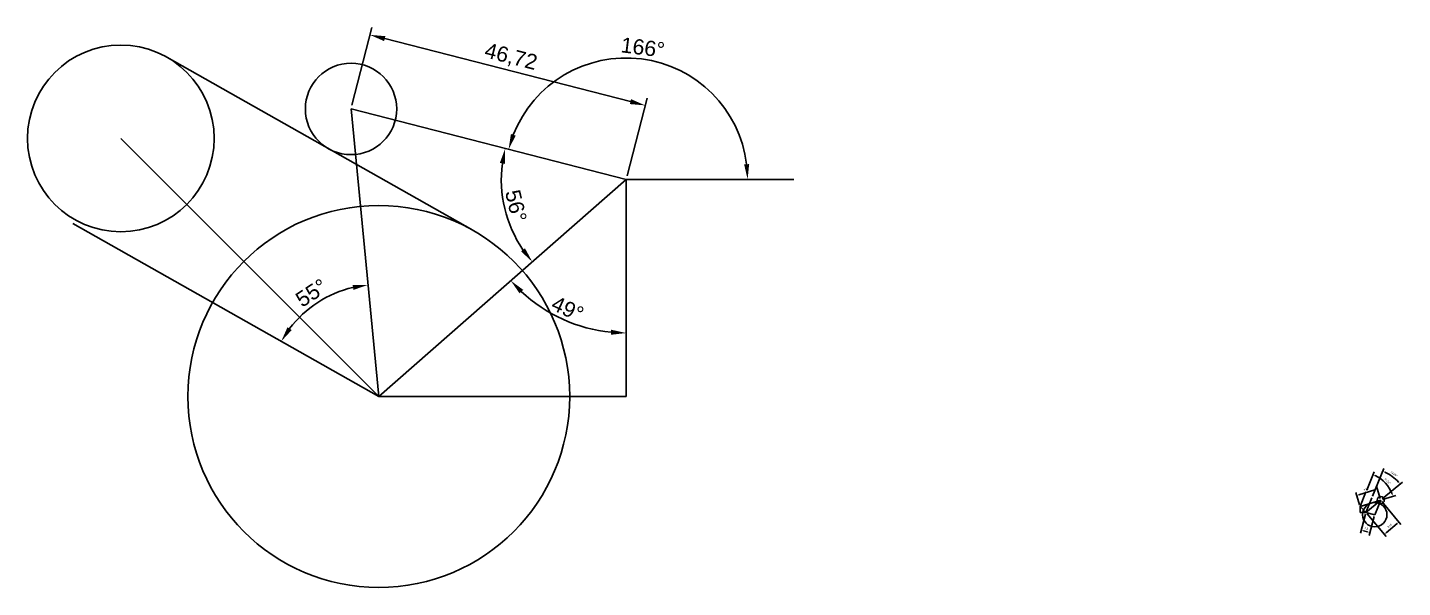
# Model space of a CAD drawing. Header units: millimetres. Extents: x 250 to 1697, y 1380 to 1819.
# Drawn here: x 1471.3 to 1697.4, y 1389.2 to 1481.2 of the extents above; entities that cross this region are included whole.
import ezdxf

# ---------------------------------------------------------------- set-up
doc = ezdxf.new("R2010")
doc.units = ezdxf.units.MM
doc.styles.get("Standard").update_dxf_attribs({"font": 'arial.ttf'})
doc.dimstyles.new('ISO-25', dxfattribs={"dimtxt": 2.5, "dimasz": 2.5, "dimexe": 1.25, "dimexo": 0.625, "dimtad": 1, "dimtxsty": 'Standard', "dimcen": 2.5, "dimadec": 0, "dimazin": 0, "dimtfac": 1, "dimtmove": 0, "dimatfit": 3, "dimfxl": 1, "dimarcsym": 0})
doc.dimstyles.new('smol', dxfattribs={"dimtxt": 0.3, "dimasz": 0.4, "dimexe": 0.5, "dimexo": 0.3, "dimgap": 0.3, "dimtad": 1, "dimtxsty": 'Standard', "dimcen": 2.5, "dimazin": 0, "dimtfac": 1, "dimtmove": 0, "dimatfit": 3, "dimfxl": 1, "dimarcsym": 0})

# ---------------------------------------------------------------- blocks, each defined once
blk = doc.blocks.new('*D1')
at = {"color": 0, "lineweight": -2, "transparency": 16777216}
for p, q in [((1524.64, 1468.45), (1527.91, 1481.23)), ((1530.02, 1479.4), (1570.44, 1469.05)), ((1569.9, 1456.86), (1573.17, 1469.64))]:
    blk.add_line(p, q, dxfattribs=at)
at = {"color": 0, "transparency": 16777216}
for points in [[(1530.13, 1479.81), (1529.92, 1479), (1527.6, 1480.02)], [(1570.54, 1469.46), (1570.34, 1468.65), (1572.86, 1468.43)]]:
    blk.add_solid(points, dxfattribs=at)
at = {"layer": 'Defpoints', "color": 0, "transparency": 16777216}
for p in [(1524.48, 1467.85), (1572.86, 1468.43), (1569.74, 1456.26)]:
    blk.add_point(p, dxfattribs=at)
at = {"color": 0, "transparency": 16777216, "insert": (1550.76, 1476.29), "char_height": 2.5, "attachment_point": 5, "rotation": 345.6359}
blk.add_mtext('46,72', dxfattribs=at)
blk = doc.blocks.new('*D2')
at = {"color": 0, "lineweight": -2, "transparency": 16777216}
blk.add_arc((1529.04, 1420.58), 18.42, 103.2905, 142.7495, dxfattribs=at)
at = {"color": 0, "transparency": 16777216}
for points in [[(1524.74, 1438.92), (1524.88, 1438.1), (1527.28, 1438.92)], [(1514.73, 1431.5), (1514.03, 1431.96), (1513, 1429.64)]]:
    blk.add_solid(points, dxfattribs=at)
at = {"layer": 'Defpoints', "color": 0, "transparency": 16777216}
for p in [(1524.48, 1467.85), (1478.71, 1449.02), (1521.59, 1437.43), (1529.04, 1420.58), (1529.04, 1420.58)]:
    blk.add_point(p, dxfattribs=at)
at = {"color": 0, "transparency": 16777216, "insert": (1517.97, 1437.61), "char_height": 2.5, "width": 1.464106613724425e-14, "attachment_point": 5, "rotation": 33.02}
blk.add_mtext('55°', dxfattribs=at)
blk = doc.blocks.new('*D3')
at = {"color": 0, "lineweight": -2, "transparency": 16777216}
blk.add_arc((1569.74, 1456.26), 19.97, 7.1784, 158.4575, dxfattribs=at)
at = {"color": 0, "transparency": 16777216}
for points in [[(1551.57, 1463.46), (1550.78, 1463.72), (1550.4, 1461.21)], [(1589.97, 1458.78), (1589.14, 1458.73), (1589.71, 1456.26)]]:
    blk.add_solid(points, dxfattribs=at)
at = {"layer": 'Defpoints', "color": 0, "transparency": 16777216}
for p in [(1581.14, 1472.65), (1524.48, 1467.85), (1569.74, 1456.26), (1569.74, 1456.26), (1597.34, 1456.26)]:
    blk.add_point(p, dxfattribs=at)
at = {"color": 0, "transparency": 16777216, "insert": (1572.48, 1477.95), "char_height": 2.5, "attachment_point": 5, "rotation": 352.8179}
blk.add_mtext('166°', dxfattribs=at)
blk = doc.blocks.new('*D4')
at = {"color": 0, "lineweight": -2, "transparency": 16777216}
blk.add_arc((1569.74, 1456.26), 20.54, 172.6125, 214.2631, dxfattribs=at)
at = {"color": 0, "transparency": 16777216}
for points in [[(1548.96, 1458.98), (1549.78, 1458.82), (1549.84, 1461.35)], [(1553.09, 1444.95), (1552.44, 1444.44), (1554.3, 1442.71)]]:
    blk.add_solid(points, dxfattribs=at)
at = {"layer": 'Defpoints', "color": 0, "transparency": 16777216}
for p in [(1524.48, 1467.85), (1549.25, 1454.76), (1569.74, 1456.26), (1569.74, 1456.26), (1529.04, 1420.58)]:
    blk.add_point(p, dxfattribs=at)
at = {"color": 0, "transparency": 16777216, "insert": (1551.61, 1451.92), "char_height": 2.5, "attachment_point": 5, "rotation": 283.4378}
blk.add_mtext('56°', dxfattribs=at)
blk = doc.blocks.new('*D5')
at = {"color": 0, "lineweight": -2, "transparency": 16777216}
blk.add_arc((1569.74, 1456.26), 25.25, 226.9156, 264.3241, dxfattribs=at)
at = {"color": 0, "transparency": 16777216}
for points in [[(1552.2, 1437.53), (1552.8, 1438.11), (1550.76, 1439.61)], [(1567.27, 1431.55), (1567.23, 1430.72), (1569.74, 1431.01)]]:
    blk.add_solid(points, dxfattribs=at)
at = {"layer": 'Defpoints', "color": 0, "transparency": 16777216}
for p in [(1569.74, 1456.26), (1569.74, 1456.26), (1556.18, 1434.97), (1529.04, 1420.58), (1569.74, 1420.58)]:
    blk.add_point(p, dxfattribs=at)
at = {"color": 0, "transparency": 16777216, "insert": (1560.11, 1434.99), "char_height": 2.5, "attachment_point": 5, "rotation": 335.6198}
blk.add_mtext('49°', dxfattribs=at)
blk = doc.blocks.new('*D6')
at = {"color": 0, "lineweight": -2, "transparency": 16777216}
for p, q in [((1690.36, 1402.76), (1689.73, 1404.77)), ((1690.26, 1404.41), (1692.89, 1405.24)), ((1693.75, 1403.83), (1693.13, 1405.83))]:
    blk.add_line(p, q, dxfattribs=at)
at = {"color": 0, "transparency": 16777216}
for points in [[(1690.24, 1404.48), (1690.28, 1404.35), (1689.88, 1404.29)], [(1692.87, 1405.3), (1692.91, 1405.17), (1693.27, 1405.35)]]:
    blk.add_solid(points, dxfattribs=at)
at = {"layer": 'Defpoints', "color": 0, "transparency": 16777216}
for p in [(1693.27, 1405.35), (1690.45, 1402.48), (1693.84, 1403.54)]:
    blk.add_point(p, dxfattribs=at)
at = {"color": 0, "transparency": 16777216, "insert": (1691.43, 1405.28), "char_height": 0.3, "attachment_point": 5, "rotation": 17.3566}
blk.add_mtext('3,56', dxfattribs=at)
blk = doc.blocks.new('*D7')
at = {"color": 0, "lineweight": -2, "transparency": 16777216}
for p, q in [((1694.03, 1403.31), (1697.15, 1399.55)), ((1691.61, 1401.3), (1694.73, 1397.54)), ((1694.72, 1398.18), (1696.53, 1399.68))]:
    blk.add_line(p, q, dxfattribs=at)
at = {"color": 0, "transparency": 16777216}
for points in [[(1694.67, 1398.23), (1694.76, 1398.12), (1694.41, 1397.92)], [(1696.48, 1399.73), (1696.57, 1399.62), (1696.83, 1399.93)]]:
    blk.add_solid(points, dxfattribs=at)
at = {"layer": 'Defpoints', "color": 0, "transparency": 16777216}
for p in [(1693.84, 1403.54), (1691.42, 1401.53), (1696.83, 1399.93)]:
    blk.add_point(p, dxfattribs=at)
at = {"color": 0, "transparency": 16777216, "insert": (1695.32, 1399.3), "char_height": 0.3, "attachment_point": 5, "rotation": 39.6728}
blk.add_mtext('3,15', dxfattribs=at)
blk = doc.blocks.new('*D8')
at = {"color": 0, "lineweight": -2, "transparency": 16777216}
for p, q in [((1691.34, 1401.24), (1690.5, 1398.11)), ((1692.79, 1400.85), (1691.95, 1397.72)), ((1691.02, 1398.49), (1691.69, 1398.31))]:
    blk.add_line(p, q, dxfattribs=at)
at = {"color": 0, "transparency": 16777216}
for points in [[(1691.03, 1398.55), (1691, 1398.43), (1690.63, 1398.59)], [(1691.71, 1398.37), (1691.68, 1398.24), (1692.08, 1398.2)]]:
    blk.add_solid(points, dxfattribs=at)
at = {"layer": 'Defpoints', "color": 0, "transparency": 16777216}
for p in [(1691.42, 1401.53), (1692.87, 1401.14), (1692.08, 1398.2)]:
    blk.add_point(p, dxfattribs=at)
at = {"color": 0, "transparency": 16777216, "insert": (1691.48, 1398.86), "char_height": 0.3, "attachment_point": 5, "rotation": 345}
blk.add_mtext('1,5', dxfattribs=at)
blk = doc.blocks.new('*D10')
at = {"color": 0, "lineweight": -2, "transparency": 16777216}
for p, q in [((1692.51, 1404.2), (1694.36, 1408.76)), ((1694.07, 1403.73), (1697.43, 1406.51))]:
    blk.add_line(p, q, dxfattribs=at)
blk.add_arc((1691.42, 1401.53), 7.31, 42.8088, 64.734, dxfattribs=at)
at = {"color": 0, "transparency": 16777216}
for points in [[(1694.51, 1408.08), (1694.56, 1408.2), (1694.17, 1408.3)], [(1696.83, 1406.54), (1696.73, 1406.45), (1697.04, 1406.19)]]:
    blk.add_solid(points, dxfattribs=at)
at = {"layer": 'Defpoints', "color": 0, "transparency": 16777216}
for p in [(1696.21, 1407.05), (1692.39, 1403.93), (1693.84, 1403.54), (1691.42, 1401.53), (1691.42, 1401.53)]:
    blk.add_point(p, dxfattribs=at)
at = {"color": 0, "transparency": 16777216, "insert": (1696.02, 1407.81), "char_height": 0.3, "attachment_point": 5, "rotation": 323.7714}
blk.add_mtext('28,20°', dxfattribs=at)
blk = doc.blocks.new('*D11')
at = {"color": 0, "lineweight": -2, "transparency": 16777216}
for p, q in [((1691.54, 1405.15), (1692.77, 1408.19)), ((1694.13, 1403.63), (1696.34, 1404.32))]:
    blk.add_line(p, q, dxfattribs=at)
blk.add_arc((1690.45, 1402.48), 5.67, 21.4006, 63.826, dxfattribs=at)
at = {"color": 0, "transparency": 16777216}
for points in [[(1692.92, 1407.5), (1692.98, 1407.63), (1692.58, 1407.73)], [(1695.79, 1404.57), (1695.66, 1404.52), (1695.86, 1404.17)]]:
    blk.add_solid(points, dxfattribs=at)
at = {"layer": 'Defpoints', "color": 0, "transparency": 16777216}
for p in [(1691.42, 1404.88), (1695.14, 1405.66), (1690.45, 1402.48), (1690.45, 1402.48), (1693.84, 1403.54)]:
    blk.add_point(p, dxfattribs=at)
at = {"color": 0, "transparency": 16777216, "insert": (1694.97, 1406.64), "char_height": 0.3, "attachment_point": 5, "rotation": 312.6133}
blk.add_mtext('50,51°', dxfattribs=at)

msp = doc.modelspace()

# ---------------------------------------------------------------- linework, layer by layer
for p, q in [((1544.492, 1447.914), (1494.162, 1476.354)), ((1529.044, 1420.576), (1524.484, 1467.847)), ((1569.744, 1456.256), (1524.484, 1467.847)), ((1529.044, 1420.576), (1486.618, 1463.003)), ((1529.044, 1420.576), (1569.744, 1456.256)), ((1569.744, 1420.576), (1569.744, 1456.256)), ((1569.744, 1456.256), (1597.336, 1456.256)), ((1529.044, 1420.576), (1478.714, 1449.017)), ((1529.044, 1420.576), (1569.744, 1420.576)), ((1690.448, 1402.478), (1691.423, 1404.877)), ((1690.448, 1402.478), (1693.842, 1403.539)), ((1690.448, 1401.528), (1690.448, 1402.478)), ((1690.448, 1402.478), (1691.418, 1401.528)), ((1691.418, 1401.528), (1692.393, 1403.927)), ((1691.418, 1401.528), (1693.842, 1403.539)), ((1692.866, 1401.14), (1693.842, 1403.539)), ((1691.418, 1401.528), (1690.448, 1401.528)), ((1692.866, 1401.14), (1691.418, 1401.528))]:
    msp.add_line(p, q)
for centre, radius in [((1486.618, 1463.003), 15.35), ((1524.484, 1467.847), 7.511), ((1529.044, 1420.576), 31.4), ((1692.866, 1401.14), 2), ((1693.842, 1403.539), 0.59)]:
    msp.add_circle(centre, radius)

# ---------------------------------------------------------------- dimensions: what is measured, and where the dimension line sits
for p1, p2, distance, dimstyle, picture, middle in [((1524.484, 1467.847), (1569.744, 1456.256), 12.568, 'ISO-25', '*D1', (1550.76, 1476.288)), ((1690.448, 1402.478), (1693.842, 1403.539), 1.903, 'smol', '*D6', (1691.434, 1405.283)), ((1691.418, 1401.528), (1693.842, 1403.539), -4.686, 'smol', '*D7', (1695.315, 1399.296)), ((1691.418, 1401.528), (1692.866, 1401.14), -3.038, 'smol', '*D8', (1691.48, 1398.863))]:
    dim = msp.add_aligned_dim(p1=p1, p2=p2, distance=distance, dimstyle=dimstyle)
    dim.commit()
    dim.dimension.update_dxf_attribs({"geometry": picture, "text_midpoint": middle})
for base, line1, line2, dimstyle, picture, middle in [((1581.137, 1472.655), ((1569.744, 1456.256), (1524.484, 1467.847)), ((1569.744, 1456.256), (1597.336, 1456.256)), 'ISO-25', '*D3', (1572.478, 1477.954)), ((1521.595, 1437.427), ((1529.044, 1420.576), (1524.484, 1467.847)), ((1529.044, 1420.576), (1478.714, 1449.017)), 'ISO-25', '*D2', (1517.971, 1437.615)), ((1549.255, 1454.762), ((1529.044, 1420.576), (1569.744, 1456.256)), ((1569.744, 1456.256), (1524.484, 1467.847)), 'ISO-25', '*D4', (1551.612, 1451.924)), ((1556.177, 1434.965), ((1569.744, 1420.576), (1569.744, 1456.256)), ((1529.044, 1420.576), (1569.744, 1456.256)), 'ISO-25', '*D5', (1560.108, 1434.993)), ((1695.1361, 1405.6635), ((1690.4476, 1402.4779), (1693.8422, 1403.5388)), ((1690.4476, 1402.4779), (1691.4233, 1404.8771)), 'smol', '*D11', (1694.9727, 1406.6408)), ((1696.206, 1407.05), ((1691.418, 1401.528), (1693.842, 1403.539)), ((1691.418, 1401.528), (1692.393, 1403.927)), 'smol', '*D10', (1696.021, 1407.811))]:
    dim = msp.add_angular_dim_2l(base=base, line1=line1, line2=line2, dimstyle=dimstyle)
    dim.commit()
    dim.dimension.update_dxf_attribs({"geometry": picture, "text_midpoint": middle})

doc.saveas('drawing.dxf')
